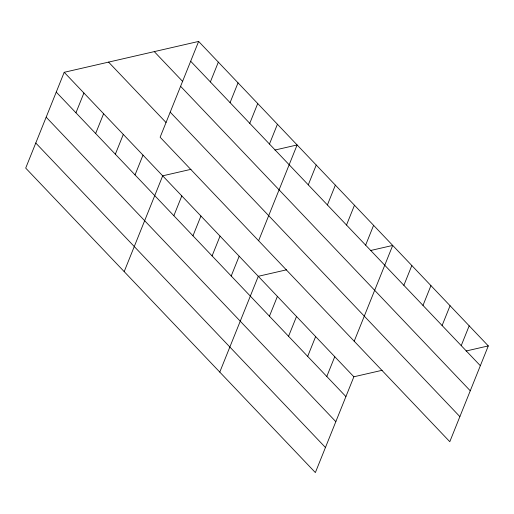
<?xml version="1.0" encoding="UTF-8"?>
<svg xmlns="http://www.w3.org/2000/svg" width="514" height="514" viewBox="0 0 514 514"><rect width="100%" height="100%" fill="white"/><g stroke="black" fill="none" stroke-linecap="round" stroke-linejoin="round"><path stroke-width="0.77" d="M198.635 41.428L160.13 137.219L449.795 441.699L488.3 345.909L198.635 41.428L64.205 72.301L25.7 168.091L315.365 472.572L353.87 376.781L382.172 370.286M75.944 112.804L83.904 93.002M95.643 133.505L103.603 113.71M115.342 154.213L123.302 134.411M135.034 174.914L142.995 155.119M124.189 271.617L162.694 175.82L190.996 169.324M210.374 81.932L218.334 62.13M173.854 215.719L181.808 195.918M230.073 102.633L238.027 82.838M192.968 235.817L200.929 216.015M249.765 123.341L257.726 103.539M212.089 255.908L220.05 236.112M269.464 144.042L277.425 124.247M231.204 276.005L239.164 256.21M258.613 240.745L297.124 144.948L274.939 150.043M219.774 372.091L258.285 276.301L286.581 269.805M308.278 184.847L316.238 165.045M269.439 316.2L277.399 296.398M327.399 204.945L335.359 185.143M288.56 336.291L296.52 316.495M346.513 225.036L354.474 205.24M307.68 356.388L315.635 336.593M365.634 245.133L373.594 225.338M326.795 376.486L334.755 356.684M354.204 341.219L392.709 245.429L370.53 250.524M403.869 285.328L411.83 265.526M422.99 305.419L430.944 285.623M442.104 325.516L450.065 305.721M461.225 345.614L469.179 325.818M466.121 351.004L488.3 345.909M190.675 61.224L480.339 365.711M154.277 51.612L182.727 81.52M180.594 86.301L470.259 390.788M170.211 112.142L459.876 416.623M108.57 62.11L166.022 122.499M64.205 72.301L353.87 376.781M56.251 92.096L345.916 396.583M46.17 117.173L335.835 421.66M35.781 143.014L325.446 447.495"/></g></svg>
